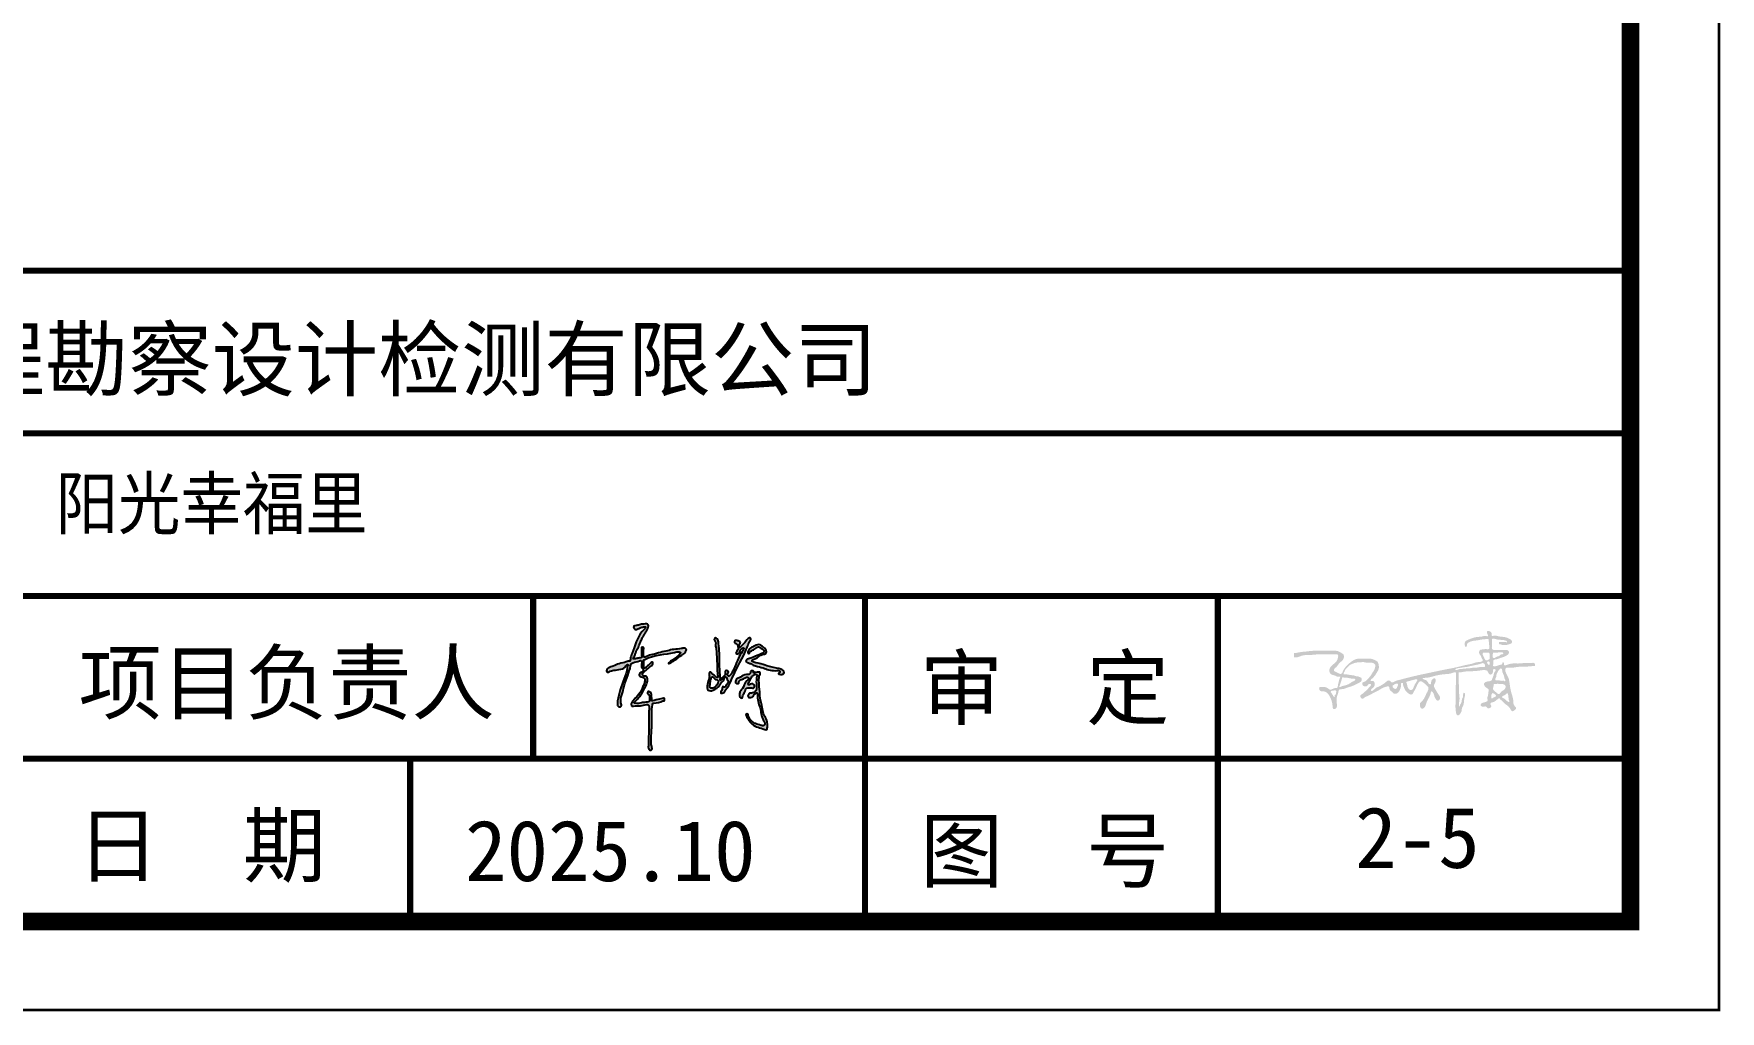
# Model space of a CAD drawing. Header units: millimetres. Extents: x -255 to 9196, y 129 to 426.
# Drawn here: x 2220.3 to 2315.6, y 129.3 to 184.5 of the extents above; entities that cross this region are included whole.
import ezdxf
from ezdxf.enums import TextEntityAlignment as Align

# ---------------------------------------------------------------- set-up
doc = ezdxf.new("R2010")
doc.units = ezdxf.units.MM
doc.layers.add('不打印', color=7, linetype='Continuous', plot=False)
doc.layers.add('地质-图框', color=7, linetype='Continuous')
doc.styles.add('LZ_PMT_LINE', font='', dxfattribs={"height": 2})
doc.styles.get("Standard").update_dxf_attribs({"font": 'simfang.ttf', "height": 2.5})
doc.styles.get('LZ_PMT_LINE').set_extended_font_data('SimSun')

msp = doc.modelspace()

# ---------------------------------------------------------------- hatches: boundary and pattern name
at = {"linetype": 'Continuous'}
h = msp.add_hatch(color=0, dxfattribs=at)
edge = h.paths.add_edge_path()
edge.add_spline(control_points=[(2254.823, 150.995), (2254.823, 150.995), (2254.6, 150.973), (2254.469, 150.896), (2254.311, 150.821), (2254.193, 150.879), (2254.158, 150.962), (2254.196, 151.058), (2254.343, 151.044), (2254.514, 151.121), (2254.723, 151.147), (2255.03, 151.178), (2254.996, 150.956), (2254.941, 150.81), (2254.839, 150.66), (2254.751, 150.496), (2254.639, 150.326), (2254.543, 150.106), (2254.451, 149.845), (2254.314, 149.639), (2254.272, 149.426), (2254.214, 149.316), (2254.113, 149.165), (2254.279, 149.174), (2254.381, 149.218), (2254.506, 149.231), (2254.66, 149.25), (2254.587, 149.495), (2254.635, 149.639), (2254.591, 149.84), (2254.773, 149.837), (2254.713, 149.638), (2254.741, 149.489), (2254.719, 149.343), (2254.783, 149.247), (2254.984, 149.373), (2255.26, 149.42), (2255.666, 149.549), (2256.07, 149.629), (2256.458, 149.734), (2256.788, 149.731), (2257.015, 149.799), (2257.186, 149.725), (2257.086, 149.516), (2256.853, 149.353), (2256.558, 149.143), (2256.299, 148.979), (2256.184, 148.921), (2256.108, 148.894), (2256.213, 149.002), (2256.296, 149.07), (2256.495, 149.204), (2256.663, 149.34), (2256.785, 149.442), (2256.832, 149.554), (2256.667, 149.603), (2256.022, 149.383), (2255.389, 149.47), (2254.719, 149.105), (2254.747, 149.066), (2254.725, 148.954), (2254.767, 148.832), (2254.746, 148.679), (2254.835, 148.634), (2254.905, 148.75), (2255.02, 148.826), (2255.11, 148.924), (2255.183, 149), (2255.269, 148.983), (2255.253, 148.82), (2255.067, 148.729), (2254.907, 148.543), (2254.764, 148.446), (2254.667, 148.363), (2254.674, 148.292), (2254.703, 148.173), (2254.934, 148.24), (2254.976, 147.919), (2254.837, 147.584), (2254.616, 147.187), (2254.385, 146.875), (2254.241, 146.767), (2254.197, 146.68), (2254.378, 146.63), (2254.564, 146.704), (2254.829, 146.718), (2254.97, 146.737), (2255.088, 146.762), (2255.062, 146.913), (2255.059, 147.024), (2255.065, 147.176), (2254.931, 147.192), (2254.957, 147.375), (2255.202, 147.281), (2255.155, 147.061), (2255.216, 146.927), (2255.179, 146.774), (2255.468, 146.867), (2255.629, 146.901), (2255.815, 146.937), (2255.888, 146.98), (2255.914, 146.94), (2255.923, 146.899), (2255.922, 146.857), (2255.905, 146.814), (2255.863, 146.812), (2255.677, 146.738), (2255.487, 146.686), (2255.283, 146.672), (2255.261, 146.653), (2255.222, 146.652), (2255.239, 146.615), (2255.182, 146.284), (2255.227, 145.639), (2255.158, 144.866), (2255.149, 144.348), (2255.226, 144.122), (2255.182, 143.99), (2254.992, 144.039), (2255.029, 144.871), (2255.039, 145.575), (2255.035, 146.307), (2255.06, 146.486), (2255.021, 146.536), (2254.997, 146.604), (2254.807, 146.571), (2254.553, 146.501), (2254.286, 146.543), (2254.072, 146.485), (2254.046, 146.554), (2254.027, 146.61), (2254.059, 146.705), (2254.175, 146.874), (2254.444, 147.094), (2254.615, 147.428), (2254.743, 147.711), (2254.805, 147.889), (2254.822, 148.098), (2254.643, 148.16), (2254.472, 148.196), (2254.487, 148.365), (2254.61, 148.417), (2254.713, 148.483), (2254.728, 148.604), (2254.613, 148.666), (2254.604, 148.844), (2254.66, 148.995), (2254.566, 149.101), (2254.389, 149.014), (2254.225, 148.999), (2254.025, 148.909), (2253.978, 148.623), (2253.831, 148.218), (2253.628, 147.674), (2253.559, 147.228), (2253.423, 146.964), (2253.463, 146.815), (2253.437, 146.697), (2253.509, 146.603), (2253.474, 146.518), (2253.427, 146.466), (2253.359, 146.476), (2253.274, 146.492), (2253.246, 146.638), (2253.313, 147.159), (2253.537, 147.839), (2253.812, 148.51), (2253.81, 148.761), (2253.895, 148.861), (2253.77, 148.848), (2253.656, 148.574), (2253.177, 148.572), (2252.844, 148.494), (2252.711, 148.405), (2252.628, 148.461), (2252.641, 148.579), (2252.789, 148.694), (2253.04, 148.771), (2253.364, 148.928), (2253.665, 148.967), (2253.852, 149.047), (2253.98, 149.037), (2253.988, 149.263), (2254.228, 149.768), (2254.352, 150.455), (2254.748, 150.815), (2254.8, 150.892), (2254.834, 150.931), (2254.845, 150.959), (2254.86, 150.99), (2254.823, 150.995), (2254.823, 150.995)], knot_values=[0, 0, 0, 0, 0.197659, 0.38152, 0.566109, 0.652135, 0.748753, 0.807036, 0.92578, 1.122031, 1.368988, 1.626652, 1.76802, 1.918621, 2.118344, 2.300641, 2.476901, 2.727997, 3.020459, 3.30281, 3.467088, 3.639635, 3.748419, 3.829445, 4.003086, 4.123696, 4.214806, 4.40081, 4.667341, 4.776567, 4.878347, 5.011798, 5.239779, 5.391232, 5.421408, 5.561877, 5.912571, 6.38166, 6.788598, 7.158235, 7.581854, 7.75821, 7.879208, 8.024703, 8.302733, 8.776744, 9.113748, 9.171835, 9.21185, 9.282009, 9.431192, 9.655122, 9.945004, 10.084012, 10.156313, 10.23478, 10.492922, 12.265977, 12.308224, 12.341497, 12.381398, 12.643767, 12.73859, 12.784271, 12.894334, 13.057034, 13.22312, 13.293963, 13.355493, 13.427134, 13.691979, 13.931156, 14.154695, 14.230531, 14.280349, 14.357953, 14.559753, 14.73671, 15.127693, 15.701362, 16.09181, 16.245167, 16.284172, 16.325965, 16.693564, 16.937976, 17.092889, 17.140175, 17.268068, 17.432612, 17.543247, 17.640717, 17.742204, 17.919021, 18.124187, 18.330875, 18.38331, 18.514374, 18.915136, 19.05586, 19.094889, 19.129342, 19.171939, 19.2281, 19.253164, 19.30045, 19.335915, 19.866366, 19.900833, 19.91431, 19.956102, 19.971506, 20.016335, 20.975658, 21.868584, 22.374573, 22.482502, 22.597173, 22.697846, 22.941553, 24.708467, 25.088101, 25.161193, 25.220954, 25.277606, 25.350797, 25.711986, 26.113546, 26.20435, 26.256258, 26.30822, 26.383415, 26.54161, 26.923438, 27.405824, 27.649529, 27.849929, 27.988286, 28.210288, 28.334066, 28.448614, 28.601664, 28.712075, 28.802319, 28.905249, 29.053216, 29.28859, 29.3441, 29.421244, 29.800842, 29.895833, 30.034219, 30.598059, 31.241971, 31.744499, 31.964954, 32.082734, 32.192402, 32.311997, 32.392136, 32.448377, 32.505145, 32.585331, 32.68582, 32.890345, 34.212601, 34.822842, 34.959792, 35.019354, 35.099489, 35.175216, 35.910229, 36.17828, 36.27437, 36.332015, 36.438545, 36.566652, 36.87459, 37.22398, 37.642874, 37.759289, 37.851306, 37.959659, 38.310672, 39.66111, 39.8191, 39.895663, 39.943134, 39.968266, 39.993907, 40.020381, 40.020381, 40.020381, 40.020381], degree=3, periodic=0)
h = msp.add_hatch(color=256)
edge = h.paths.add_edge_path(flags=16)
edge.add_spline(control_points=[(2297.061, 147.647), (2297.052, 147.624), (2297.052, 147.57), (2297.105, 147.524), (2297.157, 147.49), (2297.215, 147.478), (2297.277, 147.493), (2297.294, 147.557), (2297.328, 147.609), (2297.35, 147.668), (2297.373, 147.717), (2297.354, 147.779), (2297.276, 147.778), (2297.213, 147.762), (2297.138, 147.746), (2297.117, 147.68), (2297.065, 147.693), (2297.062, 147.666), (2297.063, 147.653), (2297.061, 147.647)], knot_values=[0, 0, 0, 0, 1.094844, 2.010583, 2.936971, 3.772058, 4.559337, 5.371692, 6.406572, 7.298431, 8.125414, 8.707814, 9.723429, 10.914867, 11.774738, 12.831234, 13.232699, 13.516351, 13.791121, 13.791121, 13.791121, 13.791121], degree=3, periodic=0)
edge = h.paths.add_edge_path()
edge.add_spline(control_points=[(2291.475, 149.268), (2291.475, 149.313), (2291.472, 149.385), (2291.479, 149.455), (2291.471, 149.502), (2291.528, 149.499), (2291.655, 149.52), (2291.887, 149.575), (2292.199, 149.589), (2292.473, 149.637), (2292.724, 149.634), (2292.979, 149.634), (2293.248, 149.644), (2293.547, 149.631), (2293.762, 149.638), (2293.978, 149.629), (2294.115, 149.531), (2294.278, 149.456), (2294.324, 149.282), (2294.239, 149.076), (2294.016, 148.95), (2293.913, 148.724), (2293.764, 148.639), (2293.718, 148.502), (2293.912, 148.42), (2294.142, 148.241), (2294.239, 148.461), (2294.305, 148.619), (2294.482, 148.817), (2294.698, 149.015), (2294.913, 149.15), (2295.181, 149.21), (2295.464, 149.183), (2295.792, 149.214), (2296.034, 149.118), (2296.229, 149.024), (2296.272, 148.819), (2296.295, 148.622), (2296.158, 148.401), (2296.035, 148.191), (2295.896, 148.063), (2295.798, 147.981), (2295.84, 147.887), (2295.954, 147.958), (2296.088, 147.789), (2296.023, 147.557), (2295.857, 147.498), (2295.828, 147.423), (2295.858, 147.329), (2296.015, 147.436), (2296.098, 147.552), (2296.277, 147.604), (2296.412, 147.689), (2296.565, 147.771), (2296.682, 147.88), (2296.818, 147.984), (2296.928, 147.928), (2297.006, 147.801), (2297.195, 147.927), (2297.603, 148.033), (2298.292, 148.215), (2299.173, 148.397), (2300.018, 148.579), (2300.709, 148.703), (2301.225, 148.849), (2301.559, 148.894), (2301.816, 149.009), (2301.997, 148.986), (2302.193, 149.07), (2302.081, 149.209), (2302.05, 149.344), (2301.944, 149.451), (2301.928, 149.586), (2301.996, 149.708), (2302.171, 149.702), (2302.317, 149.751), (2302.493, 149.695), (2302.522, 149.809), (2302.512, 149.955), (2302.484, 150.106), (2302.491, 150.335), (2302.269, 150.279), (2302.074, 150.278), (2301.843, 150.218), (2301.602, 150.206), (2301.42, 150.145), (2301.281, 150.073), (2301.242, 149.974), (2301.257, 149.897), (2301.193, 149.835), (2301.126, 149.924), (2301.117, 150.018), (2301.144, 150.186), (2301.366, 150.276), (2301.593, 150.368), (2301.853, 150.429), (2302.09, 150.421), (2302.256, 150.501), (2302.471, 150.424), (2302.422, 150.564), (2302.391, 150.624), (2302.376, 150.689), (2302.399, 150.764), (2302.487, 150.756), (2302.578, 150.722), (2302.675, 150.63), (2302.648, 150.541), (2302.651, 150.443), (2302.832, 150.517), (2303.004, 150.447), (2303.247, 150.427), (2303.485, 150.397), (2303.651, 150.31), (2303.783, 150.235), (2303.814, 150.126), (2303.771, 150.05), (2303.669, 150.014), (2303.528, 149.971), (2303.365, 149.943), (2303.237, 149.964), (2303.16, 150.003), (2303.07, 149.988), (2303.057, 150.066), (2303.072, 150.159), (2303.223, 150.119), (2303.344, 150.125), (2303.438, 150.13), (2303.527, 150.108), (2303.523, 150.18), (2303.404, 150.228), (2303.24, 150.253), (2303.038, 150.255), (2302.889, 150.289), (2302.785, 150.318), (2302.681, 150.331), (2302.654, 150.223), (2302.67, 150.08), (2302.681, 149.917), (2302.645, 149.765), (2302.704, 149.701), (2302.848, 149.651), (2303.097, 149.707), (2303.35, 149.669), (2303.559, 149.688), (2303.682, 149.517), (2303.456, 149.309), (2303.176, 149.254), (2302.953, 149.144), (2302.757, 149.138), (2302.725, 149.028), (2302.763, 148.931), (2302.676, 148.698), (2302.984, 148.794), (2303.121, 148.84), (2303.269, 148.857), (2303.24, 148.965), (2303.366, 149.015), (2303.284, 148.733), (2303.764, 148.964), (2304.094, 148.882), (2304.565, 148.97), (2304.848, 148.923), (2305.022, 148.969), (2305.077, 148.911), (2305.106, 148.864), (2305.105, 148.814), (2305.092, 148.77), (2305.039, 148.776), (2304.958, 148.775), (2304.805, 148.749), (2304.515, 148.739), (2304.1, 148.743), (2303.762, 148.648), (2303.451, 148.7), (2303.382, 148.43), (2303.623, 148.166), (2303.669, 147.703), (2303.745, 147.273), (2303.893, 146.882), (2303.856, 146.564), (2304.088, 146.401), (2303.944, 146.272), (2303.775, 146.17), (2303.658, 146.515), (2303.379, 146.61), (2303.24, 146.829), (2303.119, 146.877), (2303.103, 147.003), (2302.883, 146.818), (2302.778, 146.725), (2302.573, 146.715), (2302.576, 146.586), (2302.629, 146.537), (2302.626, 146.435), (2302.526, 146.385), (2302.399, 146.371), (2302.361, 146.509), (2302.216, 146.48), (2302.115, 146.475), (2302.013, 146.524), (2302.033, 146.673), (2302.187, 146.703), (2302.297, 146.742), (2302.459, 146.788), (2302.372, 146.974), (2302.465, 147.117), (2302.436, 147.274), (2302.522, 147.441), (2302.37, 147.535), (2302.254, 147.611), (2302.19, 147.788), (2302.332, 147.897), (2302.476, 147.904), (2302.665, 147.944), (2302.691, 148.111), (2302.775, 148.246), (2302.766, 148.392), (2302.853, 148.467), (2302.886, 148.548), (2302.829, 148.611), (2302.719, 148.607), (2302.736, 148.479), (2302.718, 148.366), (2302.577, 148.245), (2302.45, 148.374), (2302.423, 148.508), (2302.227, 148.564), (2301.885, 148.496), (2301.473, 148.474), (2301.088, 148.465), (2300.925, 148.411), (2300.787, 148.435), (2300.785, 148.344), (2300.774, 148.224), (2300.785, 147.981), (2300.8, 147.666), (2300.79, 147.281), (2300.865, 146.875), (2300.787, 146.674), (2300.813, 146.474), (2300.856, 146.524), (2300.86, 146.588), (2300.92, 146.665), (2300.964, 146.778), (2300.959, 146.909), (2301.04, 147.011), (2301.017, 147.123), (2301.046, 147.189), (2301.062, 147.277), (2301.114, 147.248), (2301.173, 147.18), (2301.096, 146.978), (2301.088, 146.756), (2301.058, 146.535), (2300.953, 146.401), (2300.972, 146.238), (2300.884, 146.103), (2300.804, 145.978), (2300.689, 145.989), (2300.634, 146.084), (2300.626, 146.24), (2300.597, 146.441), (2300.616, 146.756), (2300.61, 147.135), (2300.622, 147.705), (2300.642, 148.082), (2300.631, 148.461), (2300.338, 148.332), (2300.094, 148.32), (2299.679, 148.282), (2299.356, 148.193), (2299.043, 148.113), (2298.903, 148.107), (2298.716, 148.099), (2298.802, 147.999), (2298.931, 148.009), (2299.045, 147.874), (2299.099, 147.755), (2299.236, 147.72), (2299.216, 147.874), (2299.254, 147.978), (2299.331, 148.063), (2299.455, 148.107), (2299.501, 147.934), (2299.455, 147.803), (2299.364, 147.661), (2299.433, 147.518), (2299.526, 147.358), (2299.637, 147.176), (2299.761, 147.002), (2299.707, 146.853), (2299.592, 146.796), (2299.499, 146.892), (2299.422, 147.004), (2299.397, 147.141), (2299.352, 147.255), (2299.232, 147.426), (2299.19, 147.154), (2299.094, 146.963), (2298.947, 146.7), (2298.902, 146.453), (2298.747, 146.334), (2298.608, 146.416), (2298.606, 146.544), (2298.583, 146.67), (2298.708, 146.781), (2298.845, 146.928), (2298.929, 147.157), (2299.027, 147.332), (2299.084, 147.467), (2299.078, 147.583), (2298.931, 147.712), (2298.811, 147.848), (2298.642, 147.923), (2298.559, 147.893), (2298.42, 147.708), (2298.373, 147.483), (2298.222, 147.3), (2298.218, 147.182), (2298.096, 147.153), (2298.016, 147.181), (2297.907, 147.253), (2297.784, 147.36), (2297.707, 147.521), (2297.671, 147.632), (2297.63, 147.715), (2297.635, 147.767), (2297.64, 147.829), (2297.586, 147.817), (2297.501, 147.814), (2297.541, 147.637), (2297.482, 147.473), (2297.408, 147.291), (2297.261, 147.202), (2297.112, 147.197), (2297.026, 147.317), (2296.915, 147.388), (2296.864, 147.494), (2296.875, 147.648), (2296.652, 147.601), (2296.49, 147.543), (2296.269, 147.397), (2296, 147.277), (2295.712, 147.1), (2295.484, 147.022), (2295.37, 146.913), (2295.295, 146.938), (2295.245, 147.002), (2295.19, 147.116), (2295.313, 147.173), (2295.423, 147.26), (2295.551, 147.379), (2295.677, 147.498), (2295.748, 147.604), (2295.814, 147.653), (2295.849, 147.728), (2295.768, 147.789), (2295.665, 147.736), (2295.613, 147.621), (2295.482, 147.61), (2295.373, 147.655), (2295.33, 147.748), (2295.347, 147.867), (2295.505, 147.88), (2295.646, 148.048), (2295.82, 148.204), (2295.914, 148.41), (2296.021, 148.535), (2296.063, 148.691), (2296.102, 148.847), (2295.977, 148.931), (2295.809, 148.995), (2295.615, 148.938), (2295.409, 149.013), (2295.246, 148.98), (2295.068, 148.98), (2294.909, 148.954), (2294.781, 148.893), (2294.662, 148.854), (2294.59, 148.773), (2294.483, 148.681), (2294.37, 148.578), (2294.341, 148.452), (2294.285, 148.396), (2294.265, 148.283), (2294.406, 148.306), (2294.526, 148.295), (2294.681, 148.252), (2294.85, 148.26), (2294.984, 148.19), (2295.109, 148.193), (2295.197, 148.141), (2295.294, 148.118), (2295.315, 148.033), (2295.309, 147.955), (2295.24, 147.868), (2295.052, 147.768), (2294.801, 147.639), (2294.521, 147.571), (2294.313, 147.474), (2294.165, 147.466), (2294.005, 147.45), (2293.991, 147.273), (2293.929, 147.11), (2293.866, 146.892), (2293.9, 146.677), (2293.916, 146.486), (2293.855, 146.349), (2293.663, 146.316), (2293.662, 146.561), (2293.625, 146.785), (2293.524, 147.021), (2293.394, 147.245), (2293.193, 147.368), (2292.993, 147.328), (2292.897, 147.44), (2292.89, 147.593), (2293.025, 147.592), (2293.171, 147.594), (2293.352, 147.572), (2293.552, 147.364), (2293.734, 147.56), (2293.956, 147.521), (2293.953, 147.7), (2294.003, 147.836), (2294.032, 148.004), (2294.071, 148.097), (2294.122, 148.215), (2293.956, 148.13), (2293.852, 148.222), (2293.701, 148.264), (2293.543, 148.302), (2293.484, 148.431), (2293.471, 148.552), (2293.525, 148.72), (2293.712, 148.88), (2293.922, 149.055), (2293.963, 149.245), (2294.004, 149.431), (2293.815, 149.429), (2293.595, 149.431), (2293.251, 149.421), (2292.904, 149.454), (2292.576, 149.402), (2292.266, 149.399), (2291.963, 149.387), (2291.712, 149.267), (2291.598, 149.262), (2291.475, 149.257), (2291.475, 149.268)], knot_values=[0, 0, 0, 0, 1.976312, 3.018367, 3.269898, 3.749702, 4.834006, 9.62362, 13.452743, 18.627688, 21.612948, 24.346242, 29.741381, 33.302581, 37.366558, 39.173731, 42.502539, 44.546889, 46.627753, 49.567369, 53.604173, 57.284866, 59.75768, 61.074803, 62.326696, 67.979375, 69.132216, 71.889253, 75.683349, 80.376133, 84.739519, 86.490853, 92.234156, 97.068019, 100.429757, 103.693796, 105.598345, 109.17742, 112.023186, 116.60901, 119.542734, 120.725083, 121.411546, 123.11809, 124.588039, 129.410696, 130.720715, 131.927345, 132.512105, 134.442431, 137.229942, 139.767682, 141.969606, 144.264473, 147.202208, 149.156303, 150.995179, 151.77243, 155.250043, 157.768724, 171.532936, 185.086132, 197.290427, 209.084545, 215.623844, 220.562481, 223.780967, 227.404624, 228.938971, 231.18602, 232.99334, 235.279714, 237.39077, 238.413247, 240.945245, 243.852354, 245.95977, 246.754168, 248.413036, 252.429649, 254.024041, 256.622344, 259.532533, 263.465936, 266.597203, 270.043433, 271.790493, 273.165009, 274.278271, 275.155617, 275.96863, 278.137574, 279.489418, 282.933465, 287.218074, 290.631735, 294.43893, 297.066035, 299.279555, 300.631477, 301.741743, 302.480205, 303.51679, 304.510579, 305.744526, 308.045667, 309.10708, 309.738011, 311.721468, 314.587144, 318.560317, 321.978382, 324.929444, 326.726307, 328.375842, 329.212915, 330.25815, 332.912487, 335.737852, 337.322197, 338.464063, 339.540303, 340.517248, 341.291475, 343.24226, 345.424661, 346.906066, 347.790693, 348.283761, 349.37956, 352.817893, 355.786154, 358.093634, 359.322049, 360.782347, 361.645093, 363.565636, 367.250663, 368.807935, 369.801923, 370.698936, 375.382624, 380.290659, 382.057817, 384.048911, 387.541174, 392.467198, 396.884683, 398.870852, 399.463262, 401.525914, 403.50169, 407.635898, 409.387035, 411.233271, 412.280452, 413.20357, 415.190434, 419.044115, 426.82695, 433.696307, 438.234604, 439.880328, 440.5342, 441.546128, 442.183141, 442.753004, 443.168649, 444.25252, 446.435187, 449.787888, 457.012911, 463.817808, 466.622312, 467.653782, 474.772731, 480.221843, 487.75307, 493.758919, 498.268061, 500.770469, 503.126663, 504.93944, 508.215227, 514.602973, 517.725651, 519.162893, 519.653701, 522.57407, 525.985365, 528.091346, 529.420767, 530.44176, 531.074818, 533.51958, 534.412854, 536.192404, 538.038156, 539.769774, 540.822907, 542.444399, 544.691107, 546.792547, 548.016807, 551.031041, 552.848139, 555.141276, 557.888754, 559.117839, 562.162851, 564.274516, 565.814007, 568.969099, 570.805367, 573.405532, 575.322644, 577.850069, 578.932876, 580.303886, 580.965396, 582.395387, 583.584192, 585.599442, 587.646145, 589.914983, 591.789159, 593.27422, 597.94608, 607.063846, 611.402782, 614.073872, 615.321987, 615.878503, 617.519975, 620.919802, 626.227157, 631.278458, 637.955565, 642.446505, 643.232821, 643.760483, 644.456326, 646.177092, 647.742257, 649.719808, 651.636288, 652.979528, 654.238301, 655.194152, 655.659487, 656.394987, 659.092563, 663.591374, 666.73103, 668.397875, 670.738048, 673.250698, 675.453964, 676.439317, 677.660828, 679.829027, 683.261807, 686.437325, 693.520123, 699.871158, 710.80178, 711.665262, 714.371367, 719.852061, 724.798696, 731.582425, 735.049173, 737.977924, 739.413207, 740.181114, 742.294893, 744.847896, 747.080249, 748.01495, 749.656081, 751.744516, 753.156469, 754.723524, 756.064382, 759.453584, 761.036376, 762.882106, 765.701193, 769.323154, 772.347842, 774.172791, 775.585183, 777.013936, 779.293074, 781.697647, 782.695741, 785.087573, 787.226283, 790.776274, 796.031545, 799.610519, 801.573474, 803.326881, 805.300637, 806.912735, 808.495868, 812.035945, 815.779267, 818.869602, 820.811829, 822.125877, 823.541907, 828.940789, 830.302191, 831.031036, 832.606796, 840.023967, 840.684534, 842.883131, 844.244533, 845.363175, 846.535711, 849.926761, 852.286909, 854.171399, 855.113645, 856.128269, 856.673621, 857.147526, 858.050728, 860.090115, 862.716938, 866.384136, 867.936357, 870.065038, 872.061231, 873.982345, 875.67185, 877.131449, 879.445427, 882.719542, 885.677448, 890.574174, 895.673374, 900.269723, 901.080783, 902.0814, 903.195863, 904.760709, 906.51745, 907.912156, 911.149921, 913.959999, 915.505406, 916.565642, 917.656816, 918.348052, 920.340725, 921.570186, 923.703426, 925.112377, 926.520541, 927.902372, 929.517787, 932.398315, 937.179688, 939.59686, 942.195605, 944.091548, 946.864224, 947.8244, 950.291283, 954.566441, 955.923755, 959.676397, 961.5313, 963.693704, 966.5664, 967.727809, 969.03891, 971.169049, 973.960761, 975.413252, 976.517354, 977.539594, 979.222904, 980.846563, 983.344484, 985.952933, 988.091281, 989.728729, 991.182119, 992.528204, 993.655163, 994.585274, 995.88215, 998.258073, 1003.821633, 1008.058251, 1010.833525, 1013.583601, 1014.67668, 1017.228742, 1019.702485, 1022.748285, 1026.782974, 1029.033757, 1031.10648, 1032.665939, 1035.775685, 1038.774974, 1043.505154, 1046.495812, 1049.996333, 1053.115253, 1054.040804, 1056.294707, 1057.620278, 1059.043068, 1062.953747, 1065.090649, 1070.123473, 1071.433068, 1073.272203, 1075.944948, 1078.502315, 1080.15249, 1081.014965, 1082.574426, 1084.823859, 1086.961129, 1089.405106, 1091.419354, 1092.609896, 1094.709199, 1098.735043, 1103.263313, 1105.737056, 1107.750914, 1109.564562, 1112.173013, 1118.219875, 1124.030812, 1127.369626, 1132.591904, 1137.489058, 1140.639116, 1143.742249, 1144.231568, 1144.231568, 1144.231568, 1144.231568], degree=3, periodic=0)
edge = h.paths.add_edge_path(flags=16)
edge.add_spline(control_points=[(2297.831, 147.827), (2297.854, 147.786), (2297.88, 147.702), (2297.894, 147.584), (2297.956, 147.49), (2298.027, 147.405), (2298.133, 147.42), (2298.207, 147.484), (2298.253, 147.6), (2298.291, 147.71), (2298.351, 147.795), (2298.392, 147.865), (2298.429, 147.923), (2298.463, 147.978), (2298.407, 148.047), (2298.278, 147.992), (2298.133, 147.977), (2297.996, 147.917), (2297.891, 147.911), (2297.823, 147.875), (2297.825, 147.837), (2297.831, 147.827)], knot_values=[0, 0, 0, 0, 2.065977, 3.778019, 5.026363, 7.020016, 7.991516, 9.334166, 11.098954, 13.338472, 14.354147, 15.643986, 16.805999, 17.506465, 18.120776, 20.055848, 22.53053, 24.848178, 26.280873, 27.23305, 27.71727, 27.71727, 27.71727, 27.71727], degree=3, periodic=0)
edge = h.paths.add_edge_path(flags=17)
edge.add_spline(control_points=[(2302.193, 148.931), (2302.211, 148.93), (2302.252, 148.898), (2302.261, 148.835), (2302.289, 148.78), (2302.248, 148.689), (2302.037, 148.75), (2301.852, 148.669), (2301.638, 148.696), (2301.465, 148.646), (2301.243, 148.642), (2301.008, 148.61), (2300.79, 148.606), (2300.65, 148.521), (2300.561, 148.594), (2300.776, 148.671), (2300.89, 148.666), (2301.084, 148.713), (2301.246, 148.711), (2301.41, 148.767), (2301.566, 148.793), (2301.738, 148.833), (2301.904, 148.86), (2302.039, 148.905), (2302.11, 148.938), (2302.161, 148.938), (2302.184, 148.931), (2302.193, 148.931)], knot_values=[0, 0, 0, 0, 0.777686, 1.929051, 2.760418, 3.308433, 5.798843, 10.064954, 12.451385, 14.874019, 17.777373, 22.090389, 25.106741, 27.549329, 27.908396, 29.455131, 33.457187, 35.066045, 37.764147, 40.527792, 42.5051, 44.669727, 48.209364, 49.784594, 50.888217, 51.544484, 51.936834, 51.936834, 51.936834, 51.936834], degree=3, periodic=0)
edge = h.paths.add_edge_path(flags=16)
edge.add_spline(control_points=[(2302.389, 148.97), (2302.398, 148.943), (2302.42, 148.895), (2302.458, 148.849), (2302.519, 148.814), (2302.533, 148.895), (2302.525, 148.946), (2302.534, 149.011), (2302.499, 149.037), (2302.452, 149.032), (2302.418, 149.018), (2302.374, 148.998), (2302.387, 148.978), (2302.389, 148.97)], knot_values=[0, 0, 0, 0, 1.245613, 2.175218, 2.84887, 3.463701, 4.88207, 5.540711, 6.008538, 6.560514, 7.449846, 7.84399, 8.22639, 8.22639, 8.22639, 8.22639], degree=3, periodic=0)
edge = h.paths.add_edge_path(flags=16)
edge.add_spline(control_points=[(2302.17, 149.514), (2302.152, 149.506), (2302.123, 149.446), (2302.16, 149.359), (2302.22, 149.283), (2302.237, 149.202), (2302.277, 149.146), (2302.311, 149.08), (2302.383, 149.094), (2302.443, 149.112), (2302.48, 149.146), (2302.529, 149.156), (2302.527, 149.198), (2302.532, 149.302), (2302.57, 149.435), (2302.486, 149.545), (2302.403, 149.53), (2302.324, 149.523), (2302.249, 149.534), (2302.201, 149.533), (2302.174, 149.537), (2302.161, 149.522), (2302.172, 149.515), (2302.17, 149.514)], knot_values=[0, 0, 0, 0, 0.861244, 2.431031, 3.852702, 5.085635, 5.85594, 6.934384, 7.860311, 8.665001, 9.656767, 10.144616, 10.436036, 11.285115, 14.912628, 15.689596, 16.719567, 18.186906, 19.266269, 19.953127, 20.276731, 20.450871, 20.557842, 20.557842, 20.557842, 20.557842], degree=3, periodic=0)
edge = h.paths.add_edge_path(flags=16)
edge.add_spline(control_points=[(2302.717, 149.484), (2302.716, 149.447), (2302.709, 149.387), (2302.706, 149.31), (2302.711, 149.246), (2302.761, 149.226), (2302.816, 149.219), (2302.872, 149.261), (2302.934, 149.299), (2303.007, 149.327), (2303.09, 149.334), (2303.128, 149.403), (2303.186, 149.432), (2303.244, 149.444), (2303.284, 149.442), (2303.329, 149.451), (2303.295, 149.493), (2303.277, 149.568), (2303.137, 149.532), (2303.015, 149.546), (2302.902, 149.521), (2302.814, 149.526), (2302.766, 149.519), (2302.716, 149.529), (2302.719, 149.501), (2302.717, 149.492), (2302.717, 149.484)], knot_values=[0, 0, 0, 0, 1.627271, 2.564917, 3.463325, 4.107991, 4.704694, 5.809748, 6.927935, 7.926836, 9.222179, 10.242214, 11.082175, 11.993147, 12.703979, 13.04412, 13.515506, 14.375081, 16.367968, 18.130075, 20.108708, 21.275945, 21.825603, 22.498973, 22.613285, 22.934178, 22.934178, 22.934178, 22.934178], degree=3, periodic=0)
edge = h.paths.add_edge_path(flags=16)
edge.add_spline(control_points=[(2303.102, 148.587), (2303.067, 148.557), (2303.009, 148.493), (2302.961, 148.369), (2302.902, 148.262), (2302.917, 148.146), (2302.857, 148.079), (2302.848, 148.008), (2302.883, 147.951), (2302.971, 147.981), (2303.089, 147.97), (2303.218, 147.909), (2303.34, 147.974), (2303.38, 147.882), (2303.459, 147.967), (2303.352, 148.066), (2303.365, 148.21), (2303.295, 148.33), (2303.252, 148.439), (2303.242, 148.53), (2303.23, 148.605), (2303.181, 148.639), (2303.107, 148.639), (2303.112, 148.595), (2303.102, 148.587)], knot_values=[0, 0, 0, 0, 2.001049, 3.674502, 5.771722, 7.156147, 8.41876, 9.470853, 10.127335, 10.852845, 13.021442, 15.353893, 16.866073, 17.608889, 18.399536, 20.205357, 22.625681, 24.41842, 26.100767, 27.697592, 28.445905, 29.247463, 30.191838, 30.721959, 30.721959, 30.721959, 30.721959], degree=3, periodic=0)
edge = h.paths.add_edge_path(flags=16)
edge.add_spline(control_points=[(2302.763, 147.684), (2302.76, 147.646), (2302.742, 147.575), (2302.711, 147.463), (2302.795, 147.378), (2302.882, 147.303), (2302.962, 147.213), (2303.092, 147.171), (2303.148, 147.282), (2303.238, 147.368), (2303.364, 147.424), (2303.428, 147.524), (2303.463, 147.627), (2303.385, 147.715), (2303.275, 147.765), (2303.135, 147.74), (2303.001, 147.787), (2302.882, 147.749), (2302.808, 147.769), (2302.753, 147.738), (2302.765, 147.702), (2302.763, 147.684)], knot_values=[0, 0, 0, 0, 1.621992, 3.308842, 4.508909, 6.438784, 8.406396, 9.887104, 11.272649, 13.072815, 15.431049, 16.969104, 18.225996, 19.790057, 21.47997, 23.344688, 25.770547, 27.41792, 28.509462, 29.001281, 29.820485, 29.820485, 29.820485, 29.820485], degree=3, periodic=0)
edge = h.paths.add_edge_path(flags=16)
edge.add_spline(control_points=[(2302.679, 147.209), (2302.655, 147.195), (2302.625, 147.125), (2302.636, 147.043), (2302.623, 146.976), (2302.646, 146.936), (2302.694, 146.937), (2302.734, 146.99), (2302.803, 147.011), (2302.862, 147.043), (2302.906, 147.079), (2302.885, 147.134), (2302.843, 147.166), (2302.799, 147.193), (2302.769, 147.226), (2302.731, 147.238), (2302.695, 147.26), (2302.669, 147.234), (2302.686, 147.214), (2302.679, 147.209)], knot_values=[0, 0, 0, 0, 1.23237, 2.862046, 3.675794, 4.080594, 4.699096, 5.35691, 6.876583, 7.681133, 8.417953, 8.942195, 9.954773, 10.679344, 11.236603, 11.826958, 12.460554, 12.741244, 13.107108, 13.107108, 13.107108, 13.107108], degree=3, periodic=0)
edge = h.paths.add_edge_path(flags=16)
edge.add_spline(control_points=[(2303.302, 147.091), (2303.28, 147.081), (2303.241, 147.062), (2303.237, 146.99), (2303.318, 146.961), (2303.389, 146.917), (2303.447, 146.85), (2303.505, 146.796), (2303.57, 146.77), (2303.614, 146.715), (2303.674, 146.76), (2303.624, 146.831), (2303.599, 146.903), (2303.607, 146.993), (2303.58, 147.079), (2303.584, 147.159), (2303.558, 147.233), (2303.496, 147.224), (2303.466, 147.185), (2303.422, 147.159), (2303.383, 147.127), (2303.349, 147.11), (2303.321, 147.101), (2303.309, 147.095), (2303.302, 147.091)], knot_values=[0, 0, 0, 0, 1.078617, 1.584482, 2.769352, 4.19498, 5.366298, 6.581313, 7.563654, 8.507528, 8.990575, 10.154726, 11.423765, 12.462376, 13.998568, 15.210379, 16.153849, 16.746294, 17.483217, 18.246977, 18.971547, 19.662222, 19.902153, 20.241453, 20.241453, 20.241453, 20.241453], degree=3, periodic=0)
edge = h.paths.add_edge_path(flags=16)
edge.add_spline(control_points=[(2293.57, 147.283), (2293.587, 147.265), (2293.615, 147.226), (2293.644, 147.167), (2293.694, 147.11), (2293.704, 147.04), (2293.808, 147.004), (2293.745, 147.156), (2293.869, 147.161), (2293.859, 147.249), (2293.864, 147.306), (2293.874, 147.372), (2293.816, 147.412), (2293.736, 147.4), (2293.662, 147.364), (2293.582, 147.381), (2293.549, 147.318), (2293.564, 147.289), (2293.57, 147.283)], knot_values=[0, 0, 0, 0, 1.076924, 2.082744, 2.865184, 4.332782, 4.901003, 6.550431, 7.733202, 8.571799, 9.759042, 10.52869, 11.144503, 12.459715, 13.851956, 14.688205, 15.691416, 16.049705, 16.049705, 16.049705, 16.049705], degree=3, periodic=0)
edge = h.paths.add_edge_path(flags=16)
edge.add_spline(control_points=[(2294.201, 148.102), (2294.187, 148.043), (2294.151, 147.925), (2294.102, 147.772), (2294.064, 147.673), (2294.018, 147.55), (2294.209, 147.649), (2294.37, 147.672), (2294.621, 147.76), (2294.775, 147.904), (2294.916, 147.931), (2294.978, 148.071), (2294.69, 148.047), (2294.509, 148.125), (2294.337, 148.109), (2294.212, 148.144), (2294.203, 148.11), (2294.201, 148.102)], knot_values=[0, 0, 0, 0, 2.639694, 5.480822, 6.640847, 7.833901, 9.379189, 12.619169, 16.706763, 20.039631, 21.716381, 22.636913, 25.384768, 29.554076, 32.467188, 33.476001, 33.820235, 33.820235, 33.820235, 33.820235], degree=3, periodic=0)
h = msp.add_hatch(color=0, dxfattribs=at)
edge = h.paths.add_edge_path()
edge.add_spline(control_points=[(2258.751, 150.193), (2258.751, 150.193), (2258.702, 150.372), (2258.868, 150.359), (2258.955, 150.231), (2258.987, 149.928), (2259.036, 149.383), (2259.02, 148.815), (2259.047, 148.289), (2259.08, 148.128), (2259.062, 147.943), (2259.131, 147.991), (2259.153, 148.096), (2259.247, 148.18), (2259.328, 148.254), (2259.355, 148.334), (2259.34, 148.414), (2259.358, 148.526), (2259.461, 148.518), (2259.535, 148.471), (2259.517, 148.38), (2259.465, 148.311), (2259.488, 148.218), (2259.571, 148.197), (2259.641, 148.277), (2259.879, 148.604), (2260.043, 149.209), (2260.285, 149.544), (2260.424, 149.815), (2260.242, 149.774), (2260.222, 149.635), (2260.13, 149.532), (2260.061, 149.442), (2259.912, 149.478), (2260.012, 149.615), (2260.048, 149.701), (2260.083, 149.76), (2260.092, 149.809), (2260.054, 149.852), (2260.069, 149.922), (2260.026, 149.991), (2259.965, 150.055), (2259.84, 150.088), (2259.875, 150.182), (2259.908, 150.227), (2259.942, 150.221), (2259.987, 150.225), (2260.048, 150.206), (2260.12, 150.177), (2260.217, 150.146), (2260.19, 150.045), (2260.135, 149.98), (2260.129, 149.901), (2260.126, 149.777), (2260.276, 149.922), (2260.41, 150.057), (2260.557, 150.262), (2260.702, 150.382), (2260.792, 150.354), (2260.794, 150.239), (2260.678, 150.093), (2260.406, 149.327), (2259.896, 148.517), (2259.565, 147.667), (2259.389, 147.432), (2259.312, 147.349), (2259.282, 147.25), (2259.193, 147.248), (2259.088, 147.215), (2259.097, 147.338), (2259.173, 147.406), (2259.182, 147.504), (2259.19, 147.639), (2259.257, 147.598), (2259.29, 147.576), (2259.36, 147.573), (2259.389, 147.706), (2259.483, 147.779), (2259.534, 147.925), (2259.432, 148.006), (2259.454, 148.124), (2259.327, 148.181), (2259.292, 147.984), (2259.149, 147.882), (2259.049, 147.69), (2258.908, 147.554), (2258.746, 147.446), (2258.592, 147.373), (2258.442, 147.374), (2258.315, 147.465), (2258.326, 147.718), (2258.406, 147.96), (2258.473, 148.209), (2258.407, 148.364), (2258.493, 148.44), (2258.57, 148.404), (2258.621, 148.305), (2258.748, 148.238), (2258.822, 148.166), (2258.886, 148.102), (2258.939, 148.191), (2258.895, 148.368), (2258.906, 148.812), (2258.858, 149.308), (2258.846, 149.746), (2258.775, 149.977), (2258.837, 150.107), (2258.751, 150.193), (2258.751, 150.193)], knot_values=[0, 0, 0, 0, 0.151641, 0.238659, 0.376664, 0.590515, 1.141021, 2.014882, 2.347755, 2.615323, 2.676021, 2.710593, 2.804102, 3.007035, 3.061602, 3.13322, 3.245143, 3.315186, 3.427304, 3.477072, 3.564265, 3.655727, 3.739894, 3.799056, 3.87173, 4.029935, 5.057343, 5.495043, 5.597064, 5.685824, 5.870477, 5.988218, 6.103187, 6.183129, 6.327156, 6.441553, 6.499549, 6.531273, 6.581438, 6.655339, 6.72585, 6.812621, 6.931223, 7.021295, 7.055988, 7.084035, 7.115588, 7.194681, 7.265663, 7.364865, 7.435714, 7.528285, 7.616981, 7.694766, 7.78323, 8.036039, 8.413504, 8.498284, 8.569266, 8.640116, 8.796808, 9.11983, 11.055099, 11.664171, 11.835983, 11.928577, 12.010113, 12.106825, 12.184086, 12.258206, 12.373062, 12.483201, 12.58762, 12.624928, 12.680159, 12.714126, 12.812598, 13.001774, 13.096833, 13.217036, 13.332331, 13.402875, 13.528845, 13.768977, 13.951307, 14.158673, 14.352187, 14.53796, 14.658549, 14.786357, 14.957076, 15.350749, 15.580771, 15.713776, 15.795278, 15.84804, 15.944469, 16.12046, 16.24941, 16.284195, 16.350242, 16.460828, 16.859637, 17.639134, 17.969349, 18.182657, 18.322554, 18.394148, 18.394148, 18.394148, 18.394148], degree=3, periodic=0)
edge = h.paths.add_edge_path()
edge.add_spline(control_points=[(2258.532, 148.081), (2258.532, 148.081), (2258.586, 148.155), (2258.676, 148.148), (2258.737, 148.059), (2258.837, 147.987), (2258.961, 147.967), (2258.987, 147.876), (2258.929, 147.808), (2258.869, 147.697), (2258.753, 147.562), (2258.598, 147.52), (2258.422, 147.562), (2258.48, 147.732), (2258.491, 147.878), (2258.509, 147.971), (2258.532, 148.081), (2258.532, 148.081)], knot_values=[0, 0, 0, 0, 0.075273, 0.154812, 0.252221, 0.377888, 0.530519, 0.569008, 0.63793, 0.773479, 0.964927, 1.137476, 1.253643, 1.402924, 1.561683, 1.692143, 1.765906, 1.765906, 1.765906, 1.765906], degree=3, periodic=0)
h = msp.add_hatch(color=0, dxfattribs=at)
edge = h.paths.add_edge_path()
edge.add_spline(control_points=[(2260.674, 149.48), (2260.674, 149.48), (2260.6, 149.512), (2260.626, 149.586), (2260.658, 149.648), (2260.695, 149.742), (2260.803, 149.791), (2260.902, 149.872), (2261.036, 149.928), (2261.159, 149.962), (2261.292, 150.011), (2261.342, 149.933), (2261.426, 149.91), (2261.51, 149.805), (2261.655, 149.739), (2261.676, 149.593), (2261.649, 149.445), (2261.328, 149.451), (2261.165, 149.184), (2260.916, 149.149), (2260.786, 148.987), (2261.359, 148.943), (2261.698, 148.757), (2262.193, 148.666), (2262.521, 148.606), (2262.652, 148.506), (2262.681, 148.396), (2262.63, 148.307), (2262.513, 148.298), (2262.438, 148.296), (2262.335, 148.321), (2262.38, 148.382), (2262.428, 148.399), (2262.465, 148.533), (2261.922, 148.466), (2261.604, 148.666), (2261.103, 148.744), (2260.836, 148.874), (2260.672, 148.96), (2260.53, 148.971), (2260.508, 149.062), (2260.574, 149.184), (2260.841, 149.217), (2261.119, 149.369), (2261.366, 149.44), (2261.578, 149.568), (2261.491, 149.718), (2261.375, 149.759), (2261.281, 149.865), (2261.145, 149.857), (2261.035, 149.715), (2260.854, 149.663), (2260.727, 149.565), (2260.715, 149.475), (2260.674, 149.48), (2260.674, 149.48)], knot_values=[0, 0, 0, 0, 0.068569, 0.120283, 0.209334, 0.288456, 0.410161, 0.543077, 0.67672, 0.831793, 0.968421, 0.997207, 1.096469, 1.208819, 1.397135, 1.525038, 1.6288, 1.79443, 2.318001, 2.461788, 2.508986, 2.880792, 3.402072, 4.029968, 4.268004, 4.406366, 4.496694, 4.587713, 4.670899, 4.818574, 4.863121, 4.909296, 4.982462, 5.020931, 5.274915, 5.995984, 6.445824, 6.716471, 6.880111, 7.020502, 7.069661, 7.134015, 7.408033, 7.793483, 8.071446, 8.264313, 8.338473, 8.530902, 8.628222, 8.742587, 8.884205, 9.139889, 9.29114, 9.346422, 9.364859, 9.364859, 9.364859, 9.364859], degree=3, periodic=0)
h = msp.add_hatch(color=0, dxfattribs=at)
edge = h.paths.add_edge_path()
edge.add_spline(control_points=[(2260.127, 147.913), (2260.127, 147.913), (2260.101, 147.856), (2260.12, 147.802), (2260.033, 147.775), (2259.914, 147.787), (2259.935, 147.912), (2259.977, 148.061), (2260.25, 148.145), (2260.456, 148.32), (2260.706, 148.273), (2260.758, 148.383), (2260.772, 148.447), (2260.808, 148.518), (2260.871, 148.504), (2260.918, 148.5), (2260.98, 148.472), (2260.894, 148.374), (2261.111, 148.413), (2261.191, 148.425), (2261.297, 148.433), (2261.34, 148.35), (2261.279, 148.259), (2261.218, 147.954), (2261.302, 147.519), (2261.3, 146.943), (2261.441, 146.498), (2261.476, 146.079), (2261.699, 145.763), (2261.743, 145.485), (2261.719, 145.113), (2261.404, 145.282), (2261.119, 145.301), (2260.761, 145.554), (2260.651, 145.78), (2260.463, 146.055), (2260.629, 146.077), (2260.682, 145.778), (2260.961, 145.514), (2261.302, 145.442), (2261.517, 145.377), (2261.636, 145.542), (2261.362, 145.874), (2261.38, 146.317), (2261.172, 146.794), (2261.175, 147.041), (2261.157, 147.312), (2260.985, 147.188), (2260.943, 147.058), (2260.795, 146.969), (2260.583, 147.019), (2260.673, 147.261), (2260.875, 147.232), (2261.007, 147.312), (2261.097, 147.383), (2261.12, 147.527), (2261.106, 147.736), (2261.098, 147.983), (2261.125, 148.153), (2261.17, 148.293), (2261.021, 148.321), (2260.923, 148.247), (2260.798, 148.133), (2260.734, 147.948), (2260.657, 147.831), (2260.638, 147.67), (2260.805, 147.792), (2260.99, 147.757), (2261.008, 147.611), (2260.964, 147.486), (2260.826, 147.553), (2260.701, 147.523), (2260.546, 147.551), (2260.465, 147.415), (2260.467, 147.248), (2260.319, 147.144), (2260.324, 146.912), (2260.134, 147.019), (2260.149, 147.187), (2260.175, 147.368), (2260.416, 147.572), (2260.403, 147.862), (2260.71, 148.055), (2260.604, 148.157), (2260.449, 148.106), (2260.33, 148.016), (2260.199, 148.012), (2260.127, 147.913), (2260.127, 147.913)], knot_values=[0, 0, 0, 0, 0.055468, 0.108636, 0.15794, 0.287628, 0.37734, 0.476649, 0.75171, 1.123031, 1.300816, 1.366581, 1.456854, 1.512333, 1.573547, 1.619172, 1.668973, 1.725776, 1.864766, 2.013087, 2.08294, 2.139601, 2.250537, 2.381097, 3.075455, 3.543653, 4.104514, 4.464494, 4.787032, 5.203317, 5.40603, 5.616843, 5.99304, 6.370507, 6.777418, 6.94852, 7.030929, 7.122552, 7.732463, 8.067039, 8.223055, 8.316505, 8.586054, 9.28966, 9.67584, 10.05418, 10.155537, 10.294914, 10.465459, 10.604836, 10.778578, 10.941849, 11.144698, 11.309695, 11.402433, 11.470004, 11.732206, 12.043571, 12.185022, 12.283689, 12.403076, 12.505804, 12.656503, 12.905748, 13.048865, 13.138997, 13.234967, 13.485832, 13.543772, 13.672045, 13.771801, 13.919401, 14.076061, 14.176105, 14.345032, 14.547447, 14.695176, 14.823507, 14.981121, 15.175895, 15.356401, 15.862654, 16.044634, 16.091003, 16.247663, 16.464121, 16.52785, 16.655078, 16.655078, 16.655078, 16.655078], degree=3, periodic=0)

# ---------------------------------------------------------------- linework, layer by layer
at = {"const_width": 0.345}
for points in [[(2126.631, 171.112), (2310.49, 171.112), (2310.49, 134.34), (2126.631, 134.34), (2126.631, 171.112)], [(2126.631, 171.112), (2310.49, 171.112), (2310.49, 134.34), (2126.631, 134.34), (2126.631, 171.112)], [(2126.631, 161.919), (2310.49, 161.919)], [(2126.631, 152.726), (2310.49, 152.726)], [(2248.497, 152.726), (2248.497, 143.533)], [(2267.242, 152.726), (2267.242, 143.533)], [(2287.178, 143.533), (2287.178, 152.726)], [(2126.631, 143.533), (2310.49, 143.533)], [(2149.613, 143.533), (2310.49, 143.533)], [(2241.543, 143.533), (2241.543, 134.34)], [(2267.242, 143.533), (2267.242, 134.34)], [(2287.178, 134.34), (2287.178, 143.533)]]:
    msp.add_lwpolyline(points, dxfattribs=at)
at = {"color": 0}
for points, start_tangent, end_tangent in [([(2254.823, 150.995), (2254.628, 150.964), (2254.458, 150.893), (2254.28, 150.845), (2254.204, 150.885), (2254.17, 150.975), (2254.192, 151.029), (2254.308, 151.055), (2254.498, 151.105), (2254.741, 151.148), (2254.996, 151.108), (2254.993, 150.967), (2254.941, 150.826), (2254.839, 150.654), (2254.748, 150.496), (2254.657, 150.345), (2254.551, 150.117), (2254.439, 149.847), (2254.313, 149.595), (2254.267, 149.437), (2254.19, 149.283), (2254.151, 149.181), (2254.232, 149.174), (2254.401, 149.216), (2254.52, 149.233), (2254.608, 149.258), (2254.615, 149.444), (2254.615, 149.71), (2254.625, 149.819), (2254.727, 149.819), (2254.734, 149.686), (2254.73, 149.458), (2254.745, 149.307), (2254.762, 149.283), (2254.899, 149.314), (2255.232, 149.423), (2255.685, 149.546), (2256.082, 149.637), (2256.443, 149.714), (2256.864, 149.759), (2257.04, 149.777), (2257.145, 149.717), (2257.106, 149.577), (2256.903, 149.388), (2256.513, 149.118), (2256.226, 148.942), (2256.173, 148.918), (2256.134, 148.907), (2256.176, 148.963), (2256.289, 149.062), (2256.471, 149.191), (2256.699, 149.37), (2256.794, 149.472), (2256.812, 149.542), (2256.741, 149.577), (2256.485, 149.546), (2254.762, 149.128), (2254.73, 149.1), (2254.741, 149.069), (2254.741, 149.029), (2254.754, 148.767), (2254.769, 148.673), (2254.81, 148.653), (2254.895, 148.722), (2255.016, 148.831), (2255.134, 148.949), (2255.192, 148.99), (2255.251, 148.974), (2255.256, 148.903), (2255.073, 148.712), (2254.898, 148.549), (2254.723, 148.41), (2254.674, 148.351), (2254.674, 148.302), (2254.701, 148.229), (2254.898, 148.183), (2254.954, 148.015), (2254.853, 147.638), (2254.571, 147.138), (2254.325, 146.835), (2254.22, 146.723), (2254.209, 146.686), (2254.246, 146.667), (2254.612, 146.697), (2254.855, 146.723), (2255.009, 146.745), (2255.054, 146.76), (2255.069, 146.887), (2255.061, 147.052), (2255.039, 147.16), (2254.956, 147.212), (2254.968, 147.313), (2255.14, 147.272), (2255.177, 147.07), (2255.199, 146.865), (2255.196, 146.813), (2255.326, 146.82), (2255.715, 146.917), (2255.85, 146.958), (2255.887, 146.97), (2255.91, 146.943), (2255.921, 146.902), (2255.917, 146.846), (2255.906, 146.824), (2255.861, 146.809), (2255.827, 146.798), (2255.312, 146.674), (2255.278, 146.667), (2255.267, 146.66), (2255.229, 146.641), (2255.233, 146.626), (2255.233, 146.581), (2255.202, 145.622), (2255.16, 144.73), (2255.193, 144.225), (2255.213, 144.119), (2255.163, 144.016), (2255.064, 144.032), (2255.002, 144.268), (2255.036, 146.035), (2255.05, 146.414), (2255.05, 146.487), (2255.023, 146.54), (2254.992, 146.588), (2254.919, 146.591), (2254.564, 146.528), (2254.163, 146.507), (2254.072, 146.507), (2254.047, 146.553), (2254.034, 146.603), (2254.052, 146.676), (2254.136, 146.81), (2254.399, 147.087), (2254.647, 147.501), (2254.745, 147.724), (2254.803, 147.916), (2254.798, 148.054), (2254.606, 148.166), (2254.495, 148.219), (2254.5, 148.334), (2254.621, 148.427), (2254.704, 148.5), (2254.711, 148.59), (2254.642, 148.666), (2254.614, 148.811), (2254.61, 149.047), (2254.569, 149.084), (2254.494, 149.067), (2254.131, 148.955), (2254.049, 148.907), (2254.001, 148.777), (2253.837, 148.238), (2253.636, 147.626), (2253.506, 147.14), (2253.443, 146.929), (2253.454, 146.812), (2253.454, 146.702), (2253.492, 146.589), (2253.465, 146.513), (2253.424, 146.475), (2253.367, 146.475), (2253.291, 146.502), (2253.257, 146.596), (2253.269, 146.801), (2253.637, 148.071), (2253.808, 148.657), (2253.84, 148.79), (2253.866, 148.843), (2253.786, 148.838), (2253.738, 148.779), (2253.045, 148.534), (2252.789, 148.454), (2252.699, 148.422), (2252.651, 148.454), (2252.651, 148.561), (2252.742, 148.651), (2253.024, 148.774), (2253.349, 148.902), (2253.754, 149.008), (2253.866, 149.04), (2253.957, 149.056), (2253.987, 149.16), (2254.091, 149.495), (2254.653, 150.723), (2254.761, 150.838), (2254.807, 150.899), (2254.835, 150.938), (2254.846, 150.961), (2254.848, 150.986), (2254.823, 150.995)], (-0.998184, 0.060238), (-0.998185, 0.060224)), ([(2258.751, 150.193), (2258.751, 150.345), (2258.837, 150.352), (2258.931, 150.251), (2258.975, 150.041), (2259.018, 149.493), (2259.033, 148.619), (2259.054, 148.287), (2259.069, 148.02), (2259.077, 147.959), (2259.107, 147.977), (2259.151, 148.059), (2259.283, 148.213), (2259.321, 148.253), (2259.346, 148.32), (2259.346, 148.432), (2259.365, 148.499), (2259.477, 148.504), (2259.517, 148.474), (2259.512, 148.387), (2259.477, 148.303), (2259.505, 148.223), (2259.562, 148.208), (2259.619, 148.253), (2259.713, 148.381), (2260.141, 149.314), (2260.361, 149.693), (2260.389, 149.791), (2260.301, 149.777), (2260.199, 149.623), (2260.129, 149.528), (2260.038, 149.458), (2259.961, 149.479), (2260.007, 149.616), (2260.059, 149.718), (2260.084, 149.77), (2260.087, 149.802), (2260.066, 149.847), (2260.059, 149.921), (2260.028, 149.984), (2259.964, 150.043), (2259.866, 150.11), (2259.887, 150.198), (2259.912, 150.222), (2259.94, 150.222), (2259.971, 150.222), (2260.049, 150.205), (2260.115, 150.18), (2260.199, 150.128), (2260.189, 150.057), (2260.143, 149.977), (2260.129, 149.889), (2260.14, 149.812), (2260.213, 149.861), (2260.389, 150.043), (2260.638, 150.327), (2260.711, 150.369), (2260.778, 150.345), (2260.788, 150.275), (2260.718, 150.135), (2260.585, 149.84), (2259.743, 148.098), (2259.474, 147.551), (2259.37, 147.414), (2259.315, 147.34), (2259.275, 147.269), (2259.182, 147.241), (2259.105, 147.238), (2259.102, 147.312), (2259.161, 147.411), (2259.182, 147.519), (2259.216, 147.618), (2259.25, 147.602), (2259.299, 147.578), (2259.333, 147.578), (2259.386, 147.661), (2259.491, 147.818), (2259.513, 147.911), (2259.454, 148.016), (2259.423, 148.127), (2259.358, 148.155), (2259.293, 148.047), (2259.148, 147.855), (2259.046, 147.704), (2258.901, 147.556), (2258.741, 147.448), (2258.568, 147.38), (2258.447, 147.386), (2258.345, 147.463), (2258.327, 147.633), (2258.419, 148.016), (2258.447, 148.244), (2258.438, 148.377), (2258.503, 148.426), (2258.552, 148.408), (2258.614, 148.334), (2258.753, 148.226), (2258.849, 148.139), (2258.877, 148.119), (2258.92, 148.17), (2258.919, 148.28), (2258.897, 148.679), (2258.856, 149.457), (2258.826, 149.786), (2258.799, 149.997), (2258.796, 150.137), (2258.751, 150.193)], (-0.425545, 0.904937), (-0.425534, 0.904942)), ([(2260.674, 149.48), (2260.618, 149.52), (2260.622, 149.572), (2260.659, 149.653), (2260.696, 149.723), (2260.795, 149.793), (2260.906, 149.867), (2261.028, 149.922), (2261.175, 149.97), (2261.311, 149.977), (2261.33, 149.955), (2261.415, 149.903), (2261.5, 149.83), (2261.643, 149.708), (2261.669, 149.583), (2261.64, 149.483), (2261.481, 149.435), (2261.028, 149.174), (2260.895, 149.119), (2260.865, 149.082), (2261.208, 148.938), (2261.706, 148.783), (2262.318, 148.643), (2262.547, 148.577), (2262.65, 148.485), (2262.668, 148.396), (2262.62, 148.319), (2262.539, 148.301), (2262.392, 148.308), (2262.351, 148.326), (2262.373, 148.367), (2262.429, 148.415), (2262.44, 148.452), (2262.193, 148.511), (2261.488, 148.665), (2261.053, 148.78), (2260.806, 148.89), (2260.655, 148.953), (2260.526, 149.008), (2260.515, 149.056), (2260.541, 149.115), (2260.792, 149.225), (2261.149, 149.369), (2261.407, 149.472), (2261.544, 149.609), (2261.511, 149.675), (2261.356, 149.789), (2261.278, 149.848), (2261.164, 149.844), (2261.053, 149.756), (2260.828, 149.634), (2260.725, 149.524), (2260.692, 149.48), (2260.674, 149.48)], (-0.962278, 0.272067), (-0.962315, 0.271939)), ([(2258.532, 148.081), (2258.585, 148.135), (2258.664, 148.139), (2258.734, 148.072), (2258.837, 147.999), (2258.97, 147.925), (2258.979, 147.887), (2258.947, 147.827), (2258.873, 147.713), (2258.739, 147.576), (2258.572, 147.534), (2258.463, 147.574), (2258.471, 147.723), (2258.494, 147.881), (2258.517, 148.009), (2258.532, 148.081)], (-0.304673, 0.952457), (-0.304831, 0.952407)), ([(2260.127, 147.913), (2260.111, 147.86), (2260.107, 147.807), (2260.062, 147.787), (2259.935, 147.815), (2259.935, 147.905), (2259.968, 147.999), (2260.201, 148.146), (2260.544, 148.288), (2260.719, 148.317), (2260.752, 148.374), (2260.78, 148.46), (2260.813, 148.505), (2260.874, 148.505), (2260.919, 148.496), (2260.96, 148.468), (2260.939, 148.415), (2261.078, 148.407), (2261.225, 148.427), (2261.294, 148.419), (2261.323, 148.37), (2261.29, 148.264), (2261.258, 148.138), (2261.289, 147.444), (2261.322, 146.977), (2261.437, 146.428), (2261.51, 146.076), (2261.658, 145.789), (2261.732, 145.379), (2261.683, 145.182), (2261.478, 145.232), (2261.117, 145.338), (2260.805, 145.551), (2260.576, 145.887), (2260.526, 146.051), (2260.608, 146.059), (2260.649, 145.977), (2261.051, 145.518), (2261.371, 145.42), (2261.527, 145.412), (2261.584, 145.486), (2261.494, 145.74), (2261.314, 146.42), (2261.199, 146.788), (2261.166, 147.165), (2261.141, 147.264), (2261.018, 147.198), (2260.92, 147.059), (2260.797, 146.993), (2260.633, 147.051), (2260.682, 147.206), (2260.879, 147.255), (2261.027, 147.329), (2261.092, 147.395), (2261.109, 147.46), (2261.109, 147.723), (2261.109, 148.034), (2261.133, 148.173), (2261.141, 148.272), (2261.027, 148.304), (2260.936, 148.255), (2260.83, 148.149), (2260.715, 147.927), (2260.658, 147.796), (2260.658, 147.706), (2260.748, 147.739), (2260.994, 147.69), (2261.002, 147.632), (2260.945, 147.518), (2260.846, 147.534), (2260.699, 147.534), (2260.543, 147.518), (2260.485, 147.436), (2260.444, 147.272), (2260.338, 147.1), (2260.289, 146.961), (2260.174, 147.018), (2260.149, 147.174), (2260.198, 147.362), (2260.313, 147.501), (2260.559, 147.944), (2260.666, 148.091), (2260.633, 148.124), (2260.477, 148.108), (2260.28, 148.018), (2260.219, 148.002), (2260.127, 147.913)], (-0.718718, -0.695301), (-0.718553, -0.695472))]:
    msp.add_spline(points, degree=3, dxfattribs=dict(at, start_tangent=start_tangent, end_tangent=end_tangent))
at = {"layer": '不打印', "linetype": 'Continuous', "const_width": 0.15}
msp.add_lwpolyline([(1895.49, 129.34), (2315.49, 129.34), (2315.49, 426.34), (1895.49, 426.34), (1895.49, 129.34)], dxfattribs=at)
at = {"layer": '地质-图框', "linetype": 'Continuous', "const_width": 1}
msp.add_lwpolyline([(1900.49, 134.34), (2310.49, 134.34), (2310.49, 421.34), (1900.49, 421.34), (1900.49, 134.34), (2310.49, 134.34)], dxfattribs=at)

# ---------------------------------------------------------------- texts
at = {"style": 'LZ_PMT_LINE'}
msp.add_text('广西昇龙工程勘察设计检测有限公司', height=3.44736, dxfattribs=at).set_placement((2230.328, 164.392), align=Align.CENTER)
at = {"width": 0.9}
msp.add_text('阳光幸福里', height=2.8728, dxfattribs=at).set_placement((2230.332, 156.529), align=Align.CENTER)
for s, p in [('项目负责人', (2222.814, 146.112)), ('审  定', (2270.345, 145.812)), ('日  期', (2222.697, 136.919)), ('图  号', (2270.345, 136.619)), ('2-5', (2294.94, 137.365)), ('2025.10', (2244.646, 136.619))]:
    msp.add_text(s, height=3.4474).set_placement(p)

doc.saveas('drawing.dxf')
